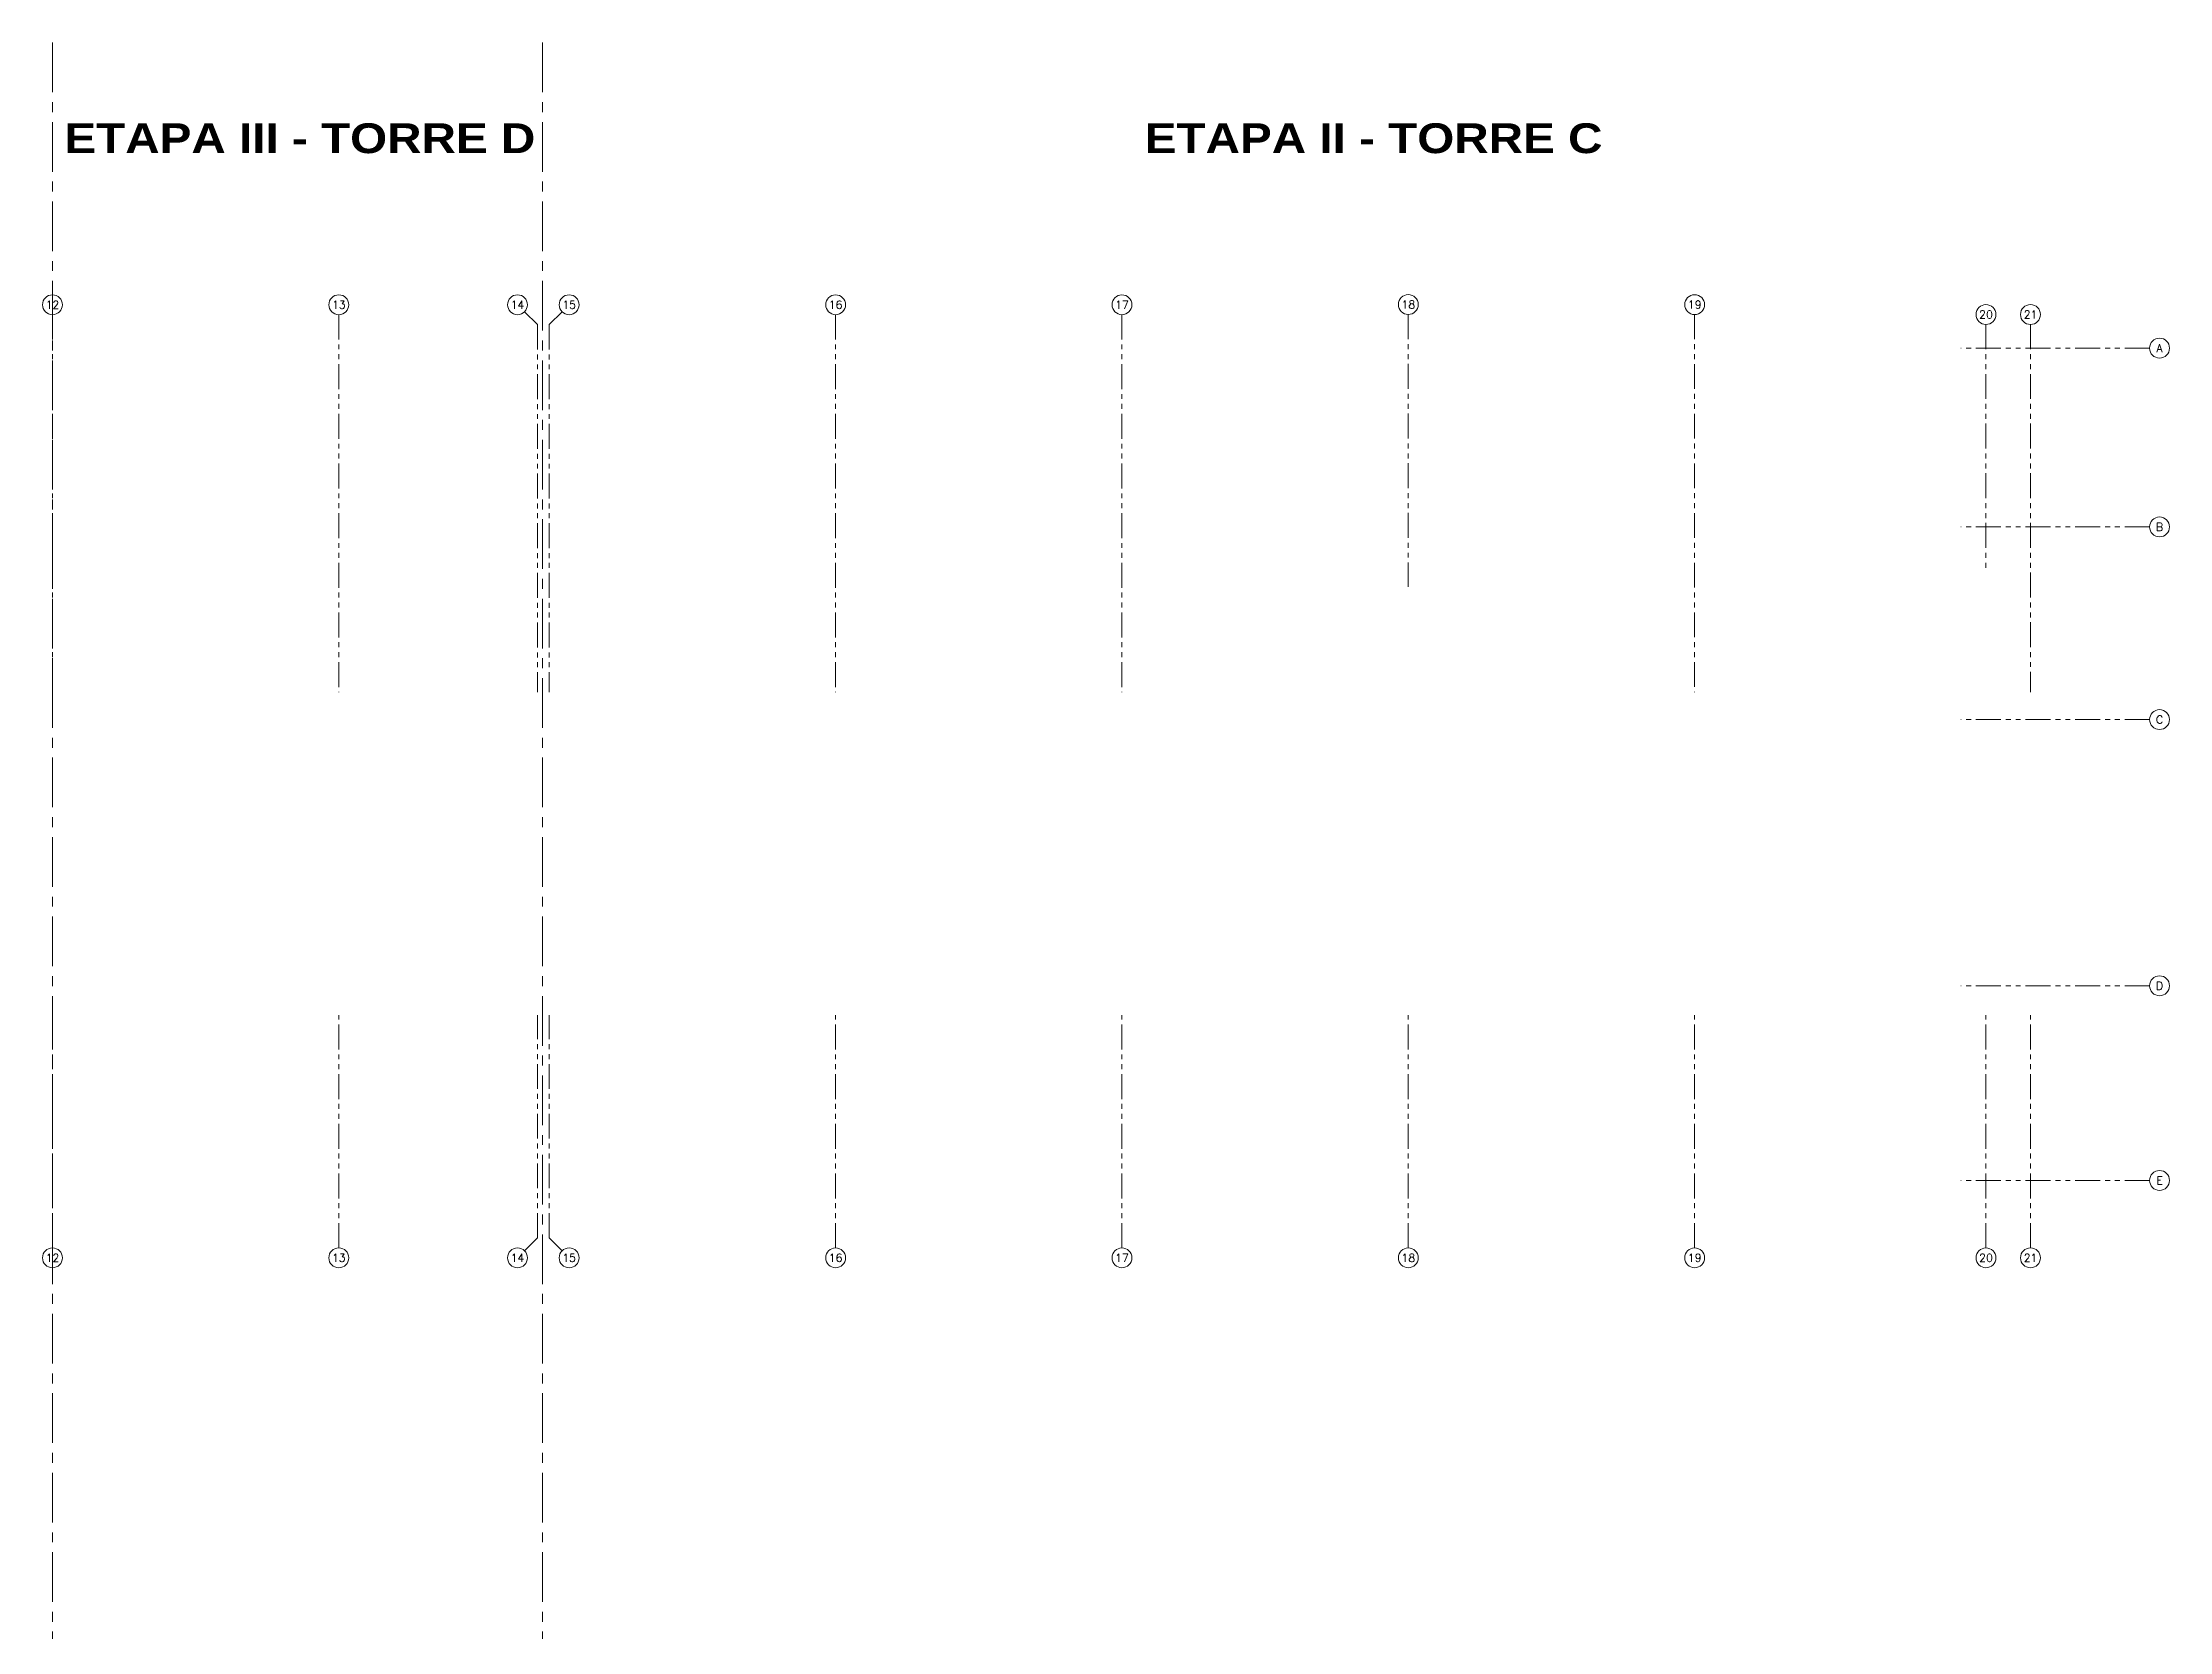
# Model space of a CAD drawing. Header units: millimetres. Extents: x 226317 to 226469, y 8188100 to 8188260.
# Drawn here: x 226415 to 226468.6, y 8188220.3 to 8188260.3 of the extents above; entities that cross this region are included whole.
import ezdxf
from ezdxf.enums import TextEntityAlignment as Align

# ---------------------------------------------------------------- set-up
doc = ezdxf.new("R2010")
doc.units = ezdxf.units.MM
for name, pattern in [('CENTER', [2, 1.25, -0.25, 0.25, -0.25]), ('HIDDEN2', [0.1875, 0.125, -0.0625]), ('PHANTOM', [2.5, 1.25, -0.25, 0.25, -0.25, 0.25, -0.25]), ('PHANTOM2', [1.25, 0.625, -0.125, 0.125, -0.125, 0.125, -0.125])]:
    doc.linetypes.add(name, pattern=pattern)
doc.layers.add('A-EJES', color=8, linetype='PHANTOM')
doc.layers.add('A-PROYECCIONES', color=8, linetype='HIDDEN2')
doc.layers.add('A-ETAPAS', color=8, linetype='Continuous', lineweight=35, plot=False)
doc.styles.add('R160-75', font='ariblk.ttf', dxfattribs={"height": 0.6})
doc.styles.add('ROMANS', font='ROMANS.shx', dxfattribs={"oblique": 10})

# ---------------------------------------------------------------- blocks, each defined once
blk = doc.blocks.new('EJES 1P')
at = {"layer": 'A-EJES', "color": 8, "linetype": 'PHANTOM2', "lineweight": 0}
for p, q in [((80.091, 5.416), (80.414, 5.092)), ((81.038, 5.416), (80.714, 5.092)), ((80.091, -18.221), (80.414, -17.898)), ((81.038, -18.221), (80.714, -17.898))]:
    blk.add_line(p, q, dxfattribs=at)
for points in [[(68.204, 5.345), (68.204, -4.158)], [(75.414, 5.345), (75.414, -4.158)], [(80.414, 5.092), (80.414, -4.158)], [(80.714, 5.092), (80.714, -4.158)], [(87.924, 5.345), (87.924, -4.158)], [(95.134, 5.345), (95.134, -4.158)], [(102.344, 5.351), (102.344, -1.51)], [(109.554, 5.348), (109.554, -4.158)], [(116.89, 5.099), (116.89, -1.121)], [(118.01, 5.099), (118.01, -4.158)], [(121.013, 4.5), (116.257, 4.5)], [(121.013, 0), (116.257, 0)], [(121.013, -4.85), (116.257, -4.85)], [(121.013, -11.55), (116.257, -11.55)], [(68.204, -18.151), (68.204, -12.292)], [(75.414, -18.151), (75.414, -12.292)], [(80.414, -17.898), (80.414, -12.292)], [(80.714, -17.898), (80.714, -12.292)], [(87.924, -18.151), (87.924, -12.292)], [(95.134, -18.151), (95.134, -12.292)], [(102.344, -18.151), (102.344, -12.292)], [(109.554, -18.151), (109.554, -12.292)], [(116.89, -18.151), (116.89, -12.292)], [(118.01, -18.151), (118.01, -12.292)], [(121.013, -16.45), (116.257, -16.45)]]:
    blk.add_lwpolyline(points, dxfattribs=at)
at = {"layer": 'A-EJES', "color": 8, "linetype": 'Continuous', "lineweight": 0}
for centre in [(68.204, 5.592), (75.414, 5.592), (79.914, 5.592), (81.214, 5.592), (87.924, 5.592), (95.134, 5.592), (102.344, 5.598), (109.554, 5.595), (116.89, 5.346), (118.01, 5.346), (121.26, 4.5), (121.26, 0), (121.26, -4.85), (121.26, -11.55), (121.26, -16.45), (68.204, -18.398), (75.414, -18.398), (79.914, -18.398), (81.214, -18.398), (87.924, -18.398), (95.134, -18.398), (102.344, -18.398), (109.554, -18.398), (116.89, -18.398), (118.01, -18.398)]:
    blk.add_circle(centre, 0.25, dxfattribs=at)
at = {"layer": 'A-EJES', "color": 8, "linetype": 'Continuous', "lineweight": 0, "style": 'ROMANS'}
for s, p in [('12', (68.204, 5.592)), ('13', (75.414, 5.592)), ('14', (79.914, 5.592)), ('15', (81.214, 5.592)), ('16', (87.924, 5.592)), ('17', (95.134, 5.592)), ('18', (102.344, 5.598)), ('19', (109.554, 5.595)), ('20', (116.89, 5.346)), ('21', (118.01, 5.346)), ('A', (121.26, 4.5)), ('B', (121.26, 0)), ('C', (121.26, -4.85)), ('D', (121.26, -11.55)), ('E', (121.26, -16.45)), ('12', (68.204, -18.398)), ('13', (75.414, -18.398)), ('14', (79.914, -18.398)), ('15', (81.214, -18.398)), ('16', (87.924, -18.398)), ('17', (95.134, -18.398)), ('18', (102.344, -18.398)), ('19', (109.554, -18.398)), ('20', (116.89, -18.398)), ('21', (118.01, -18.398))]:
    blk.add_text(s, height=0.2, dxfattribs=at).set_placement(p, align=Align.MIDDLE_CENTER)
blk = doc.blocks.new('arq. estac.')
at = {"layer": 'A-ETAPAS', "color": 8, "linetype": 'CENTER', "lineweight": 0}
for p, q in [((226710.694, 8188264.946), (226710.694, 8188104.966)), ((226723.029, 8188264.946), (226723.029, 8188104.966))]:
    blk.add_line(p, q, dxfattribs=at)
at = {"layer": 'A-PROYECCIONES'}
blk.add_blockref('EJES 1P', (226642.49, 8188252.754), dxfattribs=at)
at = {"layer": 'A-ETAPAS', "color": 8, "lineweight": 0, "style": 'R160-75'}
for s, p in [('ETAPA III - TORRE D', (226716.923, 8188262.163)), ('ETAPA II - TORRE C', (226743.96, 8188262.163))]:
    blk.add_text(s, height=0.75, dxfattribs=at).set_placement(p, align=Align.CENTER)

msp = doc.modelspace()

# ---------------------------------------------------------------- block references
msp.add_blockref('arq. estac.', (-295.422, -4.646))

doc.saveas('drawing.dxf')
